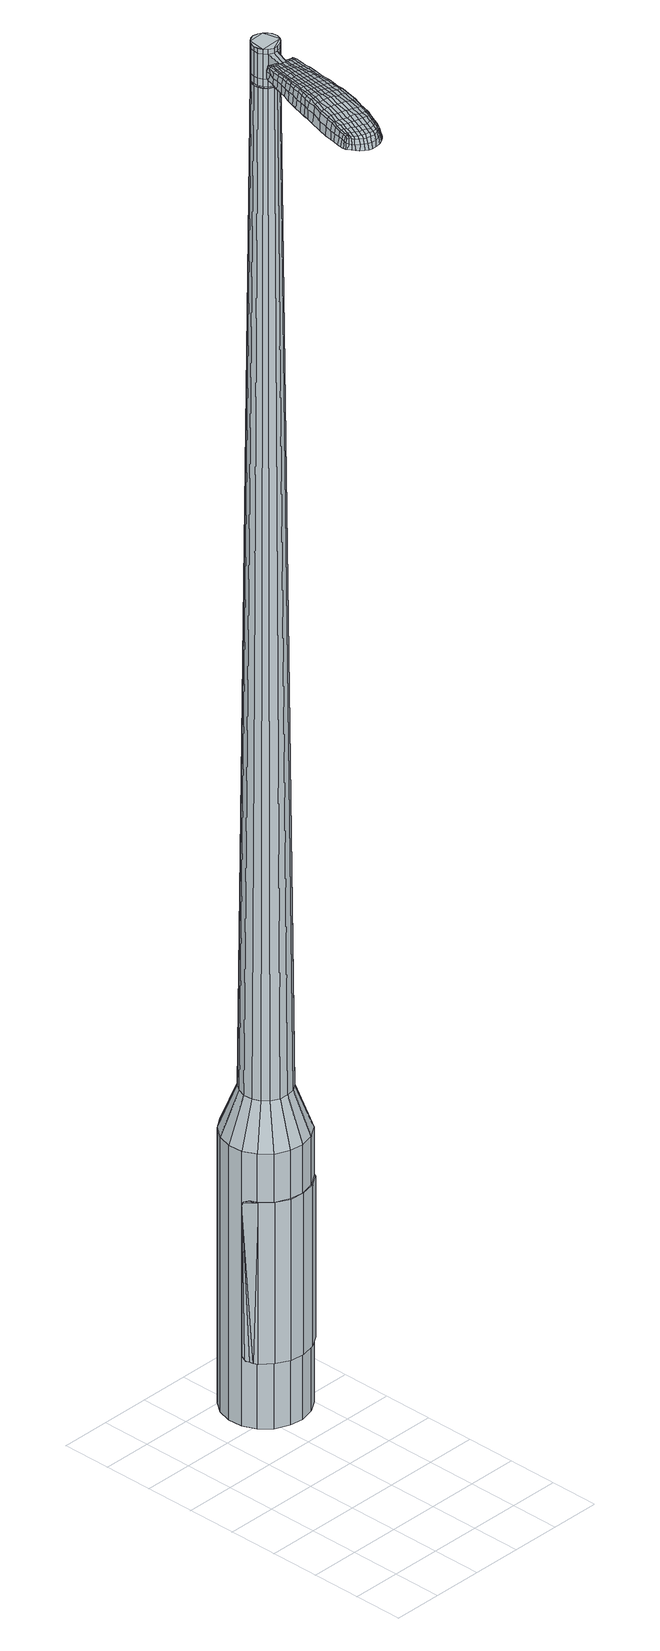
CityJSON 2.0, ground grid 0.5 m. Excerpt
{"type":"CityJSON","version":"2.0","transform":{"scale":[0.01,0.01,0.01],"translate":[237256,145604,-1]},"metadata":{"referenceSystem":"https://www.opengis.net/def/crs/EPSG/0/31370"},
"CityObjects":{
"object1":{"type":"GenericCityObject","attributes":{"cluster":582,"mean_distance_to_centroid":0.196,"new_centroid_x":237257.19,"new_centroid_y":145606.72,"mean_distance_to_camera":13.86,"H1":15.39,"H2":17.49,"Z_final":119.93,"cluster2":-1,"proj_x":237247.75,"proj_y":145604.04,"id_line":14352,"bearing_l":344.12,"distance":9.82,"orientation":"right","G_obj":254.12},"geometry":[{"type":"MultiSurface","lod":"2","boundaries":[[[0,1,2,3]],[[1,4,5,2]],[[4,6,7,5]],[[6,8,9,7]],[[8,10,11,9]],[[10,12,13,11]],[[12,14,15,13]],[[14,16,17,15]],[[16,18,19,17]],[[18,20,21,19]],[[20,22,23,21]],[[22,24,25,23]],[[24,26,27,25]],[[26,28,29,27]],[[28,30,31,29]],[[30,32,33,31]],[[32,34,35,33]],[[34,0,3,35]],[[36,37,38,39]],[[38,40,41,42]],[[41,43,42]],[[42,44,45,46]],[[45,47,46]],[[46,48,49,50]],[[49,51,50]],[[42,46,50,38]],[[50,52,39,38]],[[53,36,39]],[[2,5,7,35]],[[7,9,11,15]],[[11,13,15]],[[15,17,19,23]],[[19,21,23]],[[23,25,27,31]],[[27,29,31]],[[15,23,31,7]],[[31,33,35,7]],[[3,2,35]],[[1,0,54,55]],[[0,34,56,54]],[[34,32,57,56]],[[32,30,58,57]],[[30,28,59,58]],[[28,26,60,59]],[[26,24,61,60]],[[24,22,62,61]],[[22,20,63,62]],[[20,18,64,63]],[[18,16,65,64]],[[16,14,66,65]],[[14,12,67,66]],[[12,10,68,67]],[[10,8,69,68]],[[8,6,70,69]],[[6,4,71,70]],[[4,1,55,71]],[[55,54,72,73]],[[54,56,74,72]],[[56,57,75,74]],[[57,58,76,75]],[[58,59,77,76]],[[59,60,78,77]],[[60,61,79,78]],[[61,62,80,79]],[[62,63,81,80]],[[63,64,82,81]],[[64,65,83,82]],[[65,66,84,83]],[[66,67,85,84]],[[67,68,86,85]],[[68,69,87,86]],[[69,70,88,87]],[[70,71,89,88]],[[71,55,73,89]],[[90,91,92,93]],[[94,95,91,90]],[[96,97,95,94]],[[98,99,97,96]],[[100,101,99,98]],[[102,103,101,100]],[[104,105,103,102]],[[80,106,105,104]],[[81,107,106,80]],[[82,108,107,81]],[[109,110,108,82]],[[111,112,110,109]],[[85,113,112,111]],[[114,115,113,85]],[[87,116,115,114]],[[117,118,116,87]],[[119,120,118,117]],[[93,92,120,119]],[[121,122,123,124]],[[125,121,124,126]],[[127,125,126,128]],[[129,127,128,130]],[[131,129,130,132]],[[133,131,132,134]],[[135,133,134,136]],[[137,135,136,138]],[[139,137,138,140]],[[141,139,140,142]],[[143,141,142,144]],[[145,143,144,146]],[[147,145,146,148]],[[149,147,148,150]],[[151,149,150,152]],[[153,151,152,154]],[[73,72,90,93]],[[72,74,94,90]],[[74,75,96,94]],[[75,76,98,96]],[[76,77,100,98]],[[77,78,102,100]],[[78,79,104,102]],[[79,80,104]],[[83,109,82]],[[83,84,111,109]],[[84,85,111]],[[86,114,85]],[[86,87,114]],[[88,117,87]],[[88,89,119,117]],[[89,73,93,119]],[[155,156,92,91]],[[156,157,120,92]],[[157,158,118,120]],[[158,116,118]],[[159,115,116]],[[159,113,115]],[[160,112,113]],[[160,161,110,112]],[[161,108,110]],[[162,105,106]],[[162,163,103,105]],[[163,164,101,103]],[[164,165,99,101]],[[165,166,97,99]],[[166,167,95,97]],[[167,155,91,95]],[[39,52,153,168]],[[156,155,169,154]],[[53,39,168,122]],[[155,167,123,169]],[[36,53,122,121]],[[167,166,124,123]],[[37,36,121,125]],[[166,165,126,124]],[[38,37,125,127]],[[165,164,128,126]],[[40,38,127,129]],[[164,163,130,128]],[[41,40,129,131]],[[163,162,132,130]],[[43,41,131,133]],[[162,106,134,132]],[[42,43,133,135]],[[106,107,136,134]],[[44,42,135,137]],[[107,108,138,136]],[[45,44,137,139]],[[108,161,140,138]],[[47,45,139,141]],[[161,160,142,140]],[[46,47,141,143]],[[160,113,144,142]],[[48,46,143,145]],[[113,159,146,144]],[[49,48,145,147]],[[159,116,148,146]],[[51,49,147,149]],[[116,158,150,148]],[[50,51,149,151]],[[158,157,152,150]],[[52,50,151,153]],[[157,156,154,152]],[[153,154,170,171]],[[154,169,172,170]],[[169,123,173,172]],[[123,122,174,173]],[[122,168,175,174]],[[168,153,171,175]],[[176,177,178,179]],[[180,176,179,181]],[[176,180,182,183]],[[177,176,183,184]],[[185,186,187,188]],[[189,185,188,190]],[[185,189,191,192]],[[186,185,192,193]],[[194,195,196,197]],[[198,194,197,199]],[[194,198,200,201]],[[195,194,201,202]],[[203,204,205,206]],[[207,203,206,208]],[[203,207,209,210]],[[204,203,210,211]],[[212,213,214,215]],[[216,212,215,217]],[[212,216,218,219]],[[213,212,219,220]],[[221,222,223,224]],[[225,221,224,226]],[[221,225,227,228]],[[222,221,228,229]],[[230,231,232,233]],[[222,230,233,223]],[[230,222,229,234]],[[231,230,234,235]],[[236,237,238,239]],[[231,236,239,232]],[[236,231,235,240]],[[237,236,240,241]],[[242,180,181,243]],[[237,242,243,238]],[[242,237,241,244]],[[180,242,244,182]],[[245,246,247,248]],[[249,245,248,250]],[[245,249,251,252]],[[246,245,252,253]],[[254,255,256,257]],[[246,254,257,247]],[[254,246,253,258]],[[255,254,258,259]],[[260,261,262,263]],[[255,260,263,256]],[[260,255,259,264]],[[261,260,264,265]],[[266,267,268,269]],[[261,266,269,262]],[[266,261,265,270]],[[267,266,270,271]],[[272,177,184,273]],[[267,272,273,268]],[[272,267,271,274]],[[177,272,274,178]],[[275,276,277,278]],[[279,275,278,280]],[[275,279,281,282]],[[276,275,282,283]],[[284,285,286,287]],[[276,284,287,277]],[[284,276,283,288]],[[285,284,288,289]],[[290,291,292,293]],[[285,290,293,286]],[[290,285,289,294]],[[291,290,294,295]],[[296,189,190,297]],[[291,296,297,292]],[[296,291,295,298]],[[189,296,298,191]],[[299,300,301,302]],[[303,299,302,304]],[[299,303,305,306]],[[300,299,306,307]],[[308,309,310,311]],[[300,308,311,301]],[[308,300,307,312]],[[309,308,312,313]],[[314,315,316,317]],[[309,314,317,310]],[[314,309,313,318]],[[315,314,318,319]],[[320,321,322,323]],[[315,320,323,316]],[[320,315,319,324]],[[321,320,324,325]],[[326,186,193,327]],[[321,326,327,322]],[[326,321,325,328]],[[186,326,328,187]],[[329,215,214,330]],[[331,329,330,332]],[[329,331,333,334]],[[215,329,334,217]],[[335,331,332,336]],[[337,335,336,338]],[[335,337,339,340]],[[331,335,340,333]],[[341,337,338,342]],[[343,341,342,344]],[[341,343,345,346]],[[337,341,346,339]],[[347,343,344,348]],[[349,347,348,350]],[[347,349,351,352]],[[343,347,352,345]],[[353,349,350,354]],[[204,353,354,205]],[[353,204,211,355]],[[349,353,355,351]],[[356,357,202,201]],[[358,356,201,200]],[[356,358,359,360]],[[357,356,360,361]],[[362,363,361,360]],[[364,362,360,359]],[[362,364,365,366]],[[363,362,366,367]],[[368,369,367,366]],[[370,368,366,365]],[[368,370,371,372]],[[369,368,372,373]],[[374,375,373,372]],[[376,374,372,371]],[[374,376,209,207]],[[375,374,207,208]],[[377,378,379,380]],[[279,377,380,281]],[[377,279,280,381]],[[378,377,381,382]],[[383,198,199,384]],[[378,383,384,379]],[[383,378,382,385]],[[198,383,385,200]],[[386,387,388,389]],[[225,386,389,227]],[[386,225,226,390]],[[387,386,390,391]],[[392,393,394,395]],[[387,392,395,388]],[[392,387,391,396]],[[393,392,396,397]],[[398,195,202,399]],[[393,398,399,394]],[[398,393,397,400]],[[195,398,400,196]],[[401,402,403,404]],[[183,401,404,184]],[[401,183,182,405]],[[402,401,405,406]],[[407,408,409,410]],[[402,407,410,403]],[[407,402,406,411]],[[408,407,411,412]],[[413,206,205,414]],[[408,413,414,409]],[[413,408,412,415]],[[206,413,415,208]],[[416,417,418,419]],[[188,416,419,190]],[[416,188,187,420]],[[417,416,420,421]],[[422,210,209,423]],[[417,422,423,418]],[[422,417,421,424]],[[210,422,424,211]],[[425,426,427,428]],[[303,425,428,305]],[[425,303,304,429]],[[426,425,429,430]],[[431,216,217,432]],[[426,431,432,427]],[[431,426,430,433]],[[216,431,433,218]],[[434,435,436,437]],[[249,434,437,251]],[[434,249,250,438]],[[435,434,438,439]],[[440,441,442,443]],[[435,440,443,436]],[[440,435,439,444]],[[441,440,444,445]],[[446,213,220,447]],[[441,446,447,442]],[[446,441,445,448]],[[213,446,448,214]],[[449,450,439,438]],[[248,449,438,250]],[[449,248,247,451]],[[450,449,451,452]],[[453,454,445,444]],[[450,453,444,439]],[[453,450,452,455]],[[454,453,455,456]],[[457,330,214,448]],[[454,457,448,445]],[[457,454,456,458]],[[330,457,458,332]],[[459,460,461,462]],[[306,459,462,307]],[[459,306,305,428]],[[460,459,428,427]],[[463,334,333,464]],[[460,463,464,461]],[[463,460,427,432]],[[334,463,432,217]],[[465,466,452,451]],[[257,465,451,247]],[[465,257,256,467]],[[466,465,467,468]],[[469,470,456,455]],[[466,469,455,452]],[[469,466,468,471]],[[470,469,471,472]],[[473,336,332,458]],[[470,473,458,456]],[[473,470,472,474]],[[336,473,474,338]],[[475,476,477,478]],[[312,475,478,313]],[[475,312,307,462]],[[476,475,462,461]],[[479,340,339,480]],[[476,479,480,477]],[[479,476,461,464]],[[340,479,464,333]],[[481,482,468,467]],[[263,481,467,256]],[[481,263,262,483]],[[482,481,483,484]],[[485,486,472,471]],[[482,485,471,468]],[[485,482,484,487]],[[486,485,487,488]],[[489,342,338,474]],[[486,489,474,472]],[[489,486,488,490]],[[342,489,490,344]],[[491,492,493,494]],[[318,491,494,319]],[[491,318,313,478]],[[492,491,478,477]],[[495,346,345,496]],[[492,495,496,493]],[[495,492,477,480]],[[346,495,480,339]],[[497,498,484,483]],[[269,497,483,262]],[[497,269,268,499]],[[498,497,499,500]],[[501,502,488,487]],[[498,501,487,484]],[[501,498,500,503]],[[502,501,503,504]],[[505,348,344,490]],[[502,505,490,488]],[[505,502,504,506]],[[348,505,506,350]],[[507,508,509,510]],[[324,507,510,325]],[[507,324,319,494]],[[508,507,494,493]],[[511,352,351,512]],[[508,511,512,509]],[[511,508,493,496]],[[352,511,496,345]],[[513,514,500,499]],[[273,513,499,268]],[[513,273,184,404]],[[514,513,404,403]],[[515,516,504,503]],[[514,515,503,500]],[[515,514,403,410]],[[516,515,410,409]],[[517,354,350,506]],[[516,517,506,504]],[[517,516,409,414]],[[354,517,414,205]],[[518,519,421,420]],[[328,518,420,187]],[[518,328,325,510]],[[519,518,510,509]],[[520,355,211,424]],[[519,520,424,421]],[[520,519,509,512]],[[355,520,512,351]],[[521,522,382,381]],[[278,521,381,280]],[[521,278,277,523]],[[522,521,523,524]],[[525,358,200,385]],[[522,525,385,382]],[[525,522,524,526]],[[358,525,526,359]],[[527,528,529,530]],[[228,527,530,229]],[[527,228,227,389]],[[528,527,389,388]],[[531,532,533,534]],[[528,531,534,529]],[[531,528,388,395]],[[532,531,395,394]],[[535,357,361,536]],[[532,535,536,533]],[[535,532,394,399]],[[357,535,399,202]],[[537,538,524,523]],[[287,537,523,277]],[[537,287,286,539]],[[538,537,539,540]],[[541,364,359,526]],[[538,541,526,524]],[[541,538,540,542]],[[364,541,542,365]],[[543,544,545,546]],[[234,543,546,235]],[[543,234,229,530]],[[544,543,530,529]],[[547,548,549,550]],[[544,547,550,545]],[[547,544,529,534]],[[548,547,534,533]],[[551,363,367,552]],[[548,551,552,549]],[[551,548,533,536]],[[363,551,536,361]],[[553,554,540,539]],[[293,553,539,286]],[[553,293,292,555]],[[554,553,555,556]],[[557,370,365,542]],[[554,557,542,540]],[[557,554,556,558]],[[370,557,558,371]],[[559,560,561,562]],[[240,559,562,241]],[[559,240,235,546]],[[560,559,546,545]],[[563,564,565,566]],[[560,563,566,561]],[[563,560,545,550]],[[564,563,550,549]],[[567,369,373,568]],[[564,567,568,565]],[[567,564,549,552]],[[369,567,552,367]],[[569,570,556,555]],[[297,569,555,292]],[[569,297,190,419]],[[570,569,419,418]],[[571,376,371,558]],[[570,571,558,556]],[[571,570,418,423]],[[376,571,423,209]],[[572,573,406,405]],[[244,572,405,182]],[[572,244,241,562]],[[573,572,562,561]],[[574,575,412,411]],[[573,574,411,406]],[[574,573,561,566]],[[575,574,566,565]],[[576,375,208,415]],[[575,576,415,412]],[[576,575,565,568]],[[375,576,568,373]],[[577,578,579,580]],[[580,579,581,582]],[[583,581,579,584]],[[584,579,578,585]],[[586,587,588,589]],[[589,588,590,591]],[[592,590,588,593]],[[593,588,587,594]],[[595,596,597,598]],[[598,597,599,600]],[[601,599,597,602]],[[602,597,596,603]],[[604,605,606,607]],[[607,606,608,609]],[[610,608,606,611]],[[611,606,605,612]],[[613,614,615,616]],[[616,615,617,618]],[[619,617,615,620]],[[620,615,614,621]],[[622,623,624,625]],[[625,624,626,627]],[[628,626,624,629]],[[629,624,623,630]],[[631,632,633,634]],[[634,633,623,622]],[[630,623,633,635]],[[635,633,632,636]],[[637,638,639,640]],[[640,639,632,631]],[[636,632,639,641]],[[641,639,638,642]],[[582,581,643,644]],[[644,643,638,637]],[[642,638,643,645]],[[645,643,581,583]],[[646,647,648,649]],[[649,648,650,651]],[[652,650,648,653]],[[653,648,647,654]],[[655,656,657,658]],[[658,657,647,646]],[[654,647,657,659]],[[659,657,656,660]],[[661,662,663,664]],[[664,663,656,655]],[[660,656,663,665]],[[665,663,662,666]],[[667,668,669,670]],[[670,669,662,661]],[[666,662,669,671]],[[671,669,668,672]],[[585,578,673,674]],[[674,673,668,667]],[[672,668,673,675]],[[675,673,578,577]],[[676,677,678,679]],[[679,678,680,681]],[[682,680,678,683]],[[683,678,677,684]],[[685,686,687,688]],[[688,687,677,676]],[[684,677,687,689]],[[689,687,686,690]],[[691,692,693,694]],[[694,693,686,685]],[[690,686,693,695]],[[695,693,692,696]],[[591,590,697,698]],[[698,697,692,691]],[[696,692,697,699]],[[699,697,590,592]],[[700,701,702,703]],[[703,702,704,705]],[[706,704,702,707]],[[707,702,701,708]],[[709,710,711,712]],[[712,711,701,700]],[[708,701,711,713]],[[713,711,710,714]],[[715,716,717,718]],[[718,717,710,709]],[[714,710,717,719]],[[719,717,716,720]],[[721,722,723,724]],[[724,723,716,715]],[[720,716,723,725]],[[725,723,722,726]],[[594,587,727,728]],[[728,727,722,721]],[[726,722,727,729]],[[729,727,587,586]],[[613,616,730,731]],[[731,730,732,733]],[[734,732,730,735]],[[735,730,616,618]],[[733,732,736,737]],[[737,736,738,739]],[[740,738,736,741]],[[741,736,732,734]],[[739,738,742,743]],[[743,742,744,745]],[[746,744,742,747]],[[747,742,738,740]],[[745,744,748,749]],[[749,748,750,751]],[[752,750,748,753]],[[753,748,744,746]],[[751,750,754,755]],[[755,754,605,604]],[[612,605,754,756]],[[756,754,750,752]],[[603,757,758,602]],[[602,758,759,601]],[[760,759,758,761]],[[761,758,757,762]],[[762,763,764,761]],[[761,764,765,760]],[[766,765,764,767]],[[767,764,763,768]],[[768,769,770,767]],[[767,770,771,766]],[[772,771,770,773]],[[773,770,769,774]],[[774,775,776,773]],[[773,776,777,772]],[[610,777,776,608]],[[608,776,775,609]],[[778,779,780,781]],[[781,780,680,682]],[[681,680,780,782]],[[782,780,779,783]],[[600,599,784,785]],[[785,784,779,778]],[[783,779,784,786]],[[786,784,599,601]],[[787,788,789,790]],[[790,789,626,628]],[[627,626,789,791]],[[791,789,788,792]],[[793,794,795,796]],[[796,795,788,787]],[[792,788,795,797]],[[797,795,794,798]],[[603,596,799,800]],[[800,799,794,793]],[[798,794,799,801]],[[801,799,596,595]],[[802,803,804,805]],[[805,804,584,585]],[[583,584,804,806]],[[806,804,803,807]],[[808,809,810,811]],[[811,810,803,802]],[[807,803,810,812]],[[812,810,809,813]],[[604,607,814,815]],[[815,814,809,808]],[[813,809,814,816]],[[816,814,607,609]],[[817,818,819,820]],[[820,819,589,591]],[[586,589,819,821]],[[821,819,818,822]],[[610,611,823,824]],[[824,823,818,817]],[[822,818,823,825]],[[825,823,611,612]],[[826,827,828,829]],[[829,828,704,706]],[[705,704,828,830]],[[830,828,827,831]],[[618,617,832,833]],[[833,832,827,826]],[[831,827,832,834]],[[834,832,617,619]],[[835,836,837]],[[837,836,650,652]],[[651,650,836,838]],[[838,836,835,839]],[[840,841,842,843]],[[843,842,835,837]],[[839,835,842,844]],[[844,842,841,845]],[[621,614,846,847]],[[847,846,841,840]],[[845,841,846,848]],[[848,846,614,613]],[[839,849,850,838]],[[838,850,649,651]],[[646,649,850,851]],[[851,850,849,852]],[[845,853,854,844]],[[844,854,849,839]],[[852,849,854,855]],[[855,854,853,856]],[[613,731,171,848]],[[848,171,853,845]],[[856,853,171,857]],[[857,171,731,733]],[[858,859,860,861]],[[861,860,707,708]],[[706,707,860,829]],[[829,860,859,826]],[[734,735,862,863]],[[863,862,859,858]],[[826,859,862,833]],[[833,862,735,618]],[[852,864,865,851]],[[851,865,658,646]],[[655,658,865,866]],[[866,865,864,867]],[[856,868,869,855]],[[855,869,864,852]],[[867,864,869,870]],[[870,869,868,871]],[[733,737,872,857]],[[857,872,868,856]],[[871,868,872,873]],[[873,872,737,739]],[[874,875,876,877]],[[877,876,713,714]],[[708,713,876,861]],[[861,876,875,858]],[[740,741,878,879]],[[879,878,875,874]],[[858,875,878,863]],[[863,878,741,734]],[[867,880,866]],[[866,880,664,655]],[[661,664,880,881]],[[881,880,882]],[[871,883,884,870]],[[870,884,880,867]],[[882,880,884,885]],[[885,884,883,886]],[[739,743,887,873]],[[873,887,883,871]],[[886,883,887,888]],[[888,887,743,745]],[[889,890,891,892]],[[892,891,719,720]],[[714,719,891,877]],[[877,891,890,874]],[[746,747,893,894]],[[894,893,890,889]],[[874,890,893,879]],[[879,893,747,740]],[[882,895,896,881]],[[881,896,670,661]],[[667,670,896,897]],[[897,896,895,898]],[[886,899,900,885]],[[885,900,895,882]],[[898,895,900,901]],[[901,900,899,902]],[[745,749,903,888]],[[888,903,899,886]],[[902,899,903,904]],[[904,903,749,751]],[[905,906,907,908]],[[908,907,725,726]],[[720,725,907,892]],[[892,907,906,889]],[[752,753,909,910]],[[910,909,906,905]],[[889,906,909,894]],[[894,909,753,746]],[[898,911,912,897]],[[897,912,674,667]],[[585,674,912,805]],[[805,912,911,802]],[[902,913,914,901]],[[901,914,911,898]],[[802,911,914,811]],[[811,914,913,808]],[[751,755,915,904]],[[904,915,913,902]],[[808,913,915,815]],[[815,915,755,604]],[[822,916,917,821]],[[821,917,729,586]],[[726,729,917,908]],[[908,917,916,905]],[[612,756,918,825]],[[825,918,916,822]],[[905,916,918,910]],[[910,918,756,752]],[[783,919,920,782]],[[782,920,679,681]],[[676,679,920,921]],[[921,920,919,922]],[[601,759,923,786]],[[786,923,919,783]],[[922,919,923,924]],[[924,923,759,760]],[[925,926,927,928]],[[928,927,629,630]],[[628,629,927,790]],[[790,927,926,787]],[[929,930,931,932]],[[932,931,926,925]],[[787,926,931,796]],[[796,931,930,793]],[[762,757,933,934]],[[934,933,930,929]],[[793,930,933,800]],[[800,933,757,603]],[[922,935,936,921]],[[921,936,688,676]],[[685,688,936,937]],[[937,936,935,938]],[[760,765,939,924]],[[924,939,935,922]],[[938,935,939,940]],[[940,939,765,766]],[[941,942,943,944]],[[944,943,635,636]],[[630,635,943,928]],[[928,943,942,925]],[[945,946,947,948]],[[948,947,942,941]],[[925,942,947,932]],[[932,947,946,929]],[[768,763,949,950]],[[950,949,946,945]],[[929,946,949,934]],[[934,949,763,762]],[[938,951,952,937]],[[937,952,694,685]],[[691,694,952,953]],[[953,952,951,954]],[[766,771,955,940]],[[940,955,951,938]],[[954,951,955,956]],[[956,955,771,772]],[[957,958,959,960]],[[960,959,641,642]],[[636,641,959,944]],[[944,959,958,941]],[[961,962,963,964]],[[964,963,958,957]],[[941,958,963,948]],[[948,963,962,945]],[[774,769,965,966]],[[966,965,962,961]],[[945,962,965,950]],[[950,965,769,768]],[[954,967,968,953]],[[953,968,698,691]],[[591,698,968,820]],[[820,968,967,817]],[[772,777,969,956]],[[956,969,967,954]],[[817,967,969,824]],[[824,969,777,610]],[[807,970,971,806]],[[806,971,645,583]],[[642,645,971,960]],[[960,971,970,957]],[[813,972,973,812]],[[812,973,970,807]],[[957,970,973,964]],[[964,973,972,961]],[[609,775,974,816]],[[816,974,972,813]],[[961,972,974,966]],[[966,974,775,774]],[[577,580,179,178]],[[580,582,181,179]],[[592,593,192,191]],[[593,594,193,192]],[[595,598,197,196]],[[598,600,199,197]],[[619,620,219,218]],[[620,621,220,219]],[[622,625,224,223]],[[625,627,226,224]],[[631,634,233,232]],[[634,622,223,233]],[[637,640,239,238]],[[640,631,232,239]],[[582,644,243,181]],[[644,637,238,243]],[[652,653,252,251]],[[653,654,253,252]],[[654,659,258,253]],[[659,660,259,258]],[[660,665,264,259]],[[665,666,265,264]],[[666,671,270,265]],[[671,672,271,270]],[[672,675,274,271]],[[675,577,178,274]],[[682,683,282,281]],[[683,684,283,282]],[[684,689,288,283]],[[689,690,289,288]],[[690,695,294,289]],[[695,696,295,294]],[[696,699,298,295]],[[699,592,191,298]],[[700,703,302,301]],[[703,705,304,302]],[[709,712,311,310]],[[712,700,301,311]],[[715,718,317,316]],[[718,709,310,317]],[[721,724,323,322]],[[724,715,316,323]],[[594,728,327,193]],[[728,721,322,327]],[[778,781,380,379]],[[781,682,281,380]],[[600,785,384,199]],[[785,778,379,384]],[[627,791,390,226]],[[791,792,391,390]],[[792,797,396,391]],[[797,798,397,396]],[[798,801,400,397]],[[801,595,196,400]],[[705,830,429,304]],[[830,831,430,429]],[[831,834,433,430]],[[834,619,218,433]],[[837,437,436]],[[837,652,251,437]],[[840,843,443,442]],[[843,837,436,443]],[[621,847,447,220]],[[847,840,442,447]],[[975,976,977,978]],[[979,980,978,977]],[[981,982,983,984]],[[985,986,987,988]],[[976,989,990,977]],[[991,979,977,990]],[[992,981,984,993]],[[994,995,986,985]],[[989,996,997,990]],[[997,998,991,990]],[[999,992,993,1000]],[[1001,995,994,1002]],[[996,1003,1004,997]],[[1004,1005,998,997]],[[1006,999,1000,1007]],[[1008,1001,1002,1009]],[[1010,1011,1012,1013]],[[1014,1015,1011,1010]],[[1014,1016,1017,1015]],[[1016,1018,1019,1017]],[[1020,1021,1022,1023]],[[1024,1025,1021,1020]],[[1026,1027,1025,1024]],[[1028,1029,1027,1026]],[[1023,1012,1011,1020]],[[1020,1011,1015,1024]],[[1015,1017,1026,1024]],[[1017,1019,1028,1026]],[[984,983,980,979]],[[993,984,979,991]],[[998,1000,993,991]],[[1005,1007,1000,998]],[[985,988,982,981]],[[994,985,981,992]],[[1002,994,992,999]],[[1009,1002,999,1006]],[[986,1010,1013,987]],[[995,1014,1010,986]],[[1016,1014,995,1001]],[[1018,1016,1001,1008]],[[1030,1031,1032,1033]],[[1032,1034,1035,1036]],[[1032,1036,1037,1038]],[[1032,1038,1033]],[[1039,1030,1033,1040]],[[1041,1040,1033,1042]],[[1043,1042,1033]],[[1044,1032,1031,1045]],[[1046,1044,1045,1047]],[[1048,1046,1047,1049]],[[1050,1048,1049,1051]],[[1052,1050,1051,1053]],[[1053,1054,1055,1056]],[[1053,1056,1057,1058]],[[1053,1058,1059,1060]],[[1059,1061,1062,1063]],[[1059,1063,1064,1065]],[[1059,1065,1060]],[[1053,1060,1052]],[[1066,1067,1031,1030]],[[1068,1069,1034,1032]],[[1070,1071,1043,1033]],[[1067,1072,1045,1031]],[[1073,1068,1032,1044]],[[1072,1074,1047,1045]],[[1075,1073,1044,1046]],[[1074,1076,1049,1047]],[[1077,1075,1046,1048]],[[1076,1078,1051,1049]],[[1079,1077,1048,1050]],[[1078,1080,1053,1051]],[[1081,1079,1050,1052]],[[1080,1082,1054,1053]],[[1083,1084,1061,1059]],[[1085,1081,1052,1060]],[[1055,1054,1082,1086]],[[1056,1055,1086,1087]],[[1057,1056,1087,1088]],[[1058,1057,1088,1089]],[[1059,1058,1089,1083]],[[1090,1066,1030,1039]],[[1091,1090,1039,1040]],[[1092,1091,1040,1041]],[[1093,1092,1041,1042]],[[1071,1093,1042,1043]],[[1035,1034,1069,1094]],[[1062,1061,1084,1095]],[[1036,1035,1094,1096]],[[1037,1036,1096,1097]],[[1038,1037,1097,1098]],[[1033,1038,1098,1070]],[[1063,1062,1095,1099]],[[1064,1063,1099,1100]],[[1065,1064,1100,1101]],[[1060,1065,1101,1085]]]}]}
},
"vertices":[
[109,230,384],[95,236,384],[95,236,96],[109,230,96],[85,247,384],[85,247,96],[79,260,384],[79,260,96],[78,275,384],[78,275,96],[82,289,384],[82,289,96],[91,301,384],[91,301,96],[103,309,384],[103,309,96],[117,313,384],[117,313,96],[132,311,384],[132,311,96],[145,305,384],[145,305,96],[155,294,384],[155,294,96],[161,281,384],[161,281,96],[162,266,384],[162,266,96],[158,252,384],[158,252,96],[150,240,384],[150,240,96],[138,232,384],[138,232,96],[123,228,384],[123,228,96],[126,258,1524],[130,261,1524],[132,264,1524],[117,257,1524],[134,269,1524],[133,274,1524],[128,281,1524],[131,278,1524],[124,283,1524],[119,284,1524],[111,280,1524],[115,283,1524],[108,276,1524],[107,272,1524],[109,263,1524],[107,267,1524],[112,259,1524],[121,257,1524],[113,246,429],[105,250,429],[122,245,429],[131,247,429],[138,252,429],[143,259,429],[145,268,429],[145,276,429],[141,284,429],[135,291,429],[127,295,429],[118,295,429],[110,293,429],[103,288,429],[98,281,429],[95,273,429],[96,264,429],[99,256,429],[117,257,1483],[112,259,1483],[121,257,1483],[126,258,1483],[130,261,1483],[132,264,1483],[134,269,1483],[133,274,1483],[131,278,1483],[128,281,1483],[124,283,1483],[119,284,1483],[115,283,1483],[111,280,1483],[108,276,1483],[107,272,1483],[107,267,1483],[109,263,1483],[117,258,1483],[117,258,1485],[113,260,1485],[113,260,1483],[121,258,1483],[121,258,1485],[125,259,1483],[125,259,1485],[129,261,1483],[129,261,1485],[132,265,1483],[132,265,1485],[133,269,1483],[133,269,1485],[133,273,1483],[133,273,1485],[131,278,1485],[128,281,1485],[124,283,1485],[119,283,1483],[119,283,1485],[115,282,1483],[115,282,1485],[111,280,1485],[109,276,1483],[109,276,1485],[107,272,1485],[108,267,1483],[108,267,1485],[110,263,1483],[110,263,1485],[126,258,1519],[121,257,1519],[121,257,1493],[126,258,1493],[130,261,1519],[130,261,1493],[132,264,1519],[132,264,1493],[134,269,1519],[134,269,1493],[133,274,1519],[133,274,1493],[131,278,1519],[131,278,1493],[128,281,1519],[128,281,1493],[124,283,1519],[124,283,1493],[119,284,1519],[119,284,1493],[115,283,1519],[115,283,1493],[111,280,1519],[111,280,1493],[108,276,1519],[108,276,1493],[107,272,1519],[107,272,1493],[107,267,1519],[107,267,1493],[109,263,1519],[109,263,1493],[112,259,1519],[112,259,1493],[117,257,1485],[112,259,1485],[109,263,1485],[107,267,1485],[108,276,1485],[115,283,1485],[119,284,1485],[133,274,1485],[134,269,1485],[132,264,1485],[130,261,1485],[126,258,1485],[121,257,1485],[117,257,1519],[117,257,1493],[108,240,1513],[108,240,1518],[111,239,1513],[115,239,1513],[115,239,1518],[111,239,1518],[72,174,1519],[75,180,1518],[73,179,1509],[71,173,1510],[70,165,1519],[68,165,1510],[72,166,1526],[74,174,1525],[76,181,1525],[109,163,1519],[111,170,1518],[110,171,1525],[108,164,1525],[107,154,1519],[106,156,1526],[108,153,1510],[110,161,1510],[112,168,1509],[72,97,1519],[69,98,1519],[69,97,1513],[72,96,1513],[77,97,1519],[76,96,1513],[77,98,1524],[73,99,1524],[69,100,1524],[93,168,1530],[95,175,1529],[92,176,1529],[89,169,1530],[90,159,1531],[87,160,1531],[94,158,1530],[96,167,1530],[98,174,1529],[115,246,1512],[112,247,1512],[112,246,1517],[114,245,1517],[117,245,1512],[117,244,1517],[117,244,1506],[114,245,1506],[112,246,1506],[57,116,1519],[58,119,1519],[56,119,1512],[56,116,1512],[57,114,1518],[56,113,1512],[58,114,1522],[59,116,1523],[59,119,1524],[59,124,1519],[60,130,1519],[58,129,1512],[57,124,1512],[60,124,1524],[61,130,1525],[61,136,1519],[63,143,1519],[61,142,1511],[60,135,1511],[63,136,1526],[65,143,1526],[66,154,1519],[65,153,1510],[68,155,1526],[97,243,1513],[94,236,1513],[95,237,1518],[98,244,1517],[99,249,1512],[99,247,1516],[98,248,1506],[95,243,1507],[93,236,1507],[92,229,1514],[89,222,1515],[91,222,1520],[93,229,1519],[90,228,1507],[88,221,1507],[87,215,1515],[84,208,1516],[86,208,1522],[88,215,1521],[85,214,1508],[82,207,1508],[82,201,1517],[79,194,1517],[81,194,1524],[83,201,1523],[80,200,1508],[77,193,1509],[77,187,1518],[79,188,1524],[75,186,1509],[92,106,1519],[93,109,1519],[92,109,1524],[90,106,1523],[90,103,1518],[90,104,1522],[91,102,1512],[93,104,1512],[94,107,1512],[95,113,1519],[97,119,1519],[96,120,1525],[94,114,1524],[96,112,1512],[98,117,1512],[99,124,1519],[101,132,1519],[100,133,1526],[98,125,1526],[100,123,1511],[102,130,1511],[104,143,1519],[103,144,1526],[105,141,1510],[126,235,1513],[124,227,1513],[125,226,1507],[126,234,1507],[127,240,1512],[127,239,1506],[126,240,1516],[125,236,1517],[123,228,1518],[122,220,1514],[121,213,1515],[122,211,1507],[123,219,1507],[121,221,1519],[120,214,1520],[119,205,1515],[118,198,1516],[119,197,1508],[120,204,1508],[118,207,1521],[116,199,1522],[116,191,1517],[114,184,1517],[115,182,1509],[117,189,1508],[115,192,1523],[113,185,1524],[113,177,1518],[114,175,1509],[111,178,1524],[113,240,1519],[110,240,1519],[111,232,1520],[108,233,1520],[113,232,1520],[115,239,1519],[109,225,1522],[106,226,1522],[107,218,1523],[104,219,1523],[110,217,1523],[112,224,1521],[105,211,1524],[102,212,1524],[103,204,1525],[100,205,1525],[106,203,1525],[108,210,1524],[101,197,1526],[98,198,1526],[99,190,1527],[96,190,1527],[102,189,1527],[104,196,1526],[97,182,1528],[94,183,1528],[100,181,1528],[74,101,1527],[70,102,1527],[78,101,1526],[79,105,1527],[75,106,1528],[71,107,1528],[77,112,1529],[73,113,1529],[81,111,1528],[83,118,1530],[79,119,1530],[75,120,1530],[81,126,1531],[77,127,1531],[85,125,1530],[87,134,1531],[83,135,1531],[80,136,1531],[87,147,1531],[83,148,1531],[91,146,1531],[89,102,1518],[86,100,1519],[87,99,1513],[90,101,1513],[88,103,1523],[86,102,1523],[82,98,1519],[82,97,1513],[82,100,1524],[58,111,1518],[59,109,1518],[60,110,1523],[59,112,1523],[56,111,1513],[58,108,1513],[60,106,1519],[63,102,1519],[63,104,1524],[61,107,1523],[60,105,1513],[62,102,1513],[66,100,1519],[66,101,1524],[65,99,1513],[76,174,1528],[78,173,1528],[80,180,1528],[78,181,1527],[73,166,1528],[75,165,1529],[80,172,1529],[83,171,1530],[85,178,1529],[82,179,1528],[77,164,1529],[80,163,1530],[86,170,1530],[88,177,1529],[84,161,1531],[107,165,1528],[104,165,1529],[102,157,1529],[105,156,1528],[108,172,1527],[106,172,1528],[101,166,1529],[98,158,1530],[102,173,1528],[126,243,1512],[124,243,1512],[123,242,1517],[125,242,1517],[127,242,1506],[125,242,1506],[121,244,1512],[120,243,1517],[121,243,1506],[100,250,1512],[102,250,1512],[101,249,1506],[99,249,1506],[101,249,1517],[102,248,1517],[104,249,1512],[107,248,1512],[106,247,1506],[103,248,1506],[104,248,1517],[107,247,1517],[109,247,1512],[109,247,1506],[109,246,1517],[99,244,1519],[101,243,1519],[97,236,1520],[98,236,1520],[103,242,1519],[105,242,1519],[101,235,1520],[103,235,1520],[108,241,1519],[106,234,1520],[124,236,1519],[122,237,1519],[120,230,1520],[122,229,1520],[119,238,1519],[117,231,1520],[94,229,1521],[96,229,1521],[92,222,1522],[94,222,1522],[98,228,1521],[101,228,1521],[96,221,1522],[99,220,1523],[103,227,1522],[101,220,1523],[120,222,1521],[118,222,1521],[117,215,1522],[119,215,1522],[115,223,1521],[113,216,1522],[90,215,1523],[91,215,1523],[87,208,1524],[89,208,1524],[94,214,1523],[96,213,1524],[91,207,1525],[94,206,1525],[99,213,1524],[97,205,1525],[117,207,1523],[115,208,1523],[113,201,1524],[115,200,1524],[111,209,1524],[110,202,1525],[85,201,1525],[87,201,1525],[83,194,1526],[84,194,1526],[89,200,1526],[92,199,1526],[87,193,1527],[90,192,1527],[95,198,1526],[93,191,1527],[113,193,1525],[111,194,1525],[110,186,1526],[112,186,1526],[108,195,1526],[106,187,1527],[80,187,1527],[82,187,1527],[85,186,1527],[88,185,1528],[91,184,1528],[110,179,1527],[108,179,1527],[104,180,1528],[89,105,1525],[87,104,1525],[90,109,1526],[88,108,1526],[83,102,1526],[84,106,1527],[60,115,1525],[60,112,1525],[61,116,1526],[60,118,1525],[62,109,1525],[64,106,1526],[65,111,1527],[63,113,1526],[67,104,1526],[68,108,1527],[92,114,1526],[90,113,1527],[94,119,1527],[92,119,1528],[86,112,1528],[88,118,1529],[61,123,1526],[62,121,1527],[64,127,1528],[62,129,1527],[64,119,1527],[67,117,1528],[69,123,1529],[66,125,1528],[70,115,1528],[72,121,1530],[96,125,1528],[94,125,1529],[98,133,1528],[96,133,1529],[90,125,1529],[92,133,1530],[64,135,1528],[65,134,1528],[68,142,1529],[66,143,1528],[68,132,1529],[70,130,1530],[73,139,1530],[70,140,1530],[74,128,1530],[76,137,1531],[102,145,1529],[99,145,1529],[95,145,1530],[69,154,1528],[71,153,1529],[74,152,1530],[77,151,1530],[80,149,1531],[75,179,1509],[76,180,1518],[74,173,1518],[72,172,1509],[72,165,1519],[70,164,1510],[73,165,1525],[76,173,1525],[78,180,1525],[108,171,1525],[109,170,1518],[107,163,1518],[106,165,1525],[105,155,1519],[104,156,1525],[106,153,1510],[109,162,1509],[110,168,1509],[69,99,1513],[70,100,1519],[73,99,1519],[73,98,1513],[76,99,1519],[76,98,1513],[77,101,1524],[73,101,1524],[70,102,1524],[91,176,1528],[94,175,1528],[92,168,1529],[89,169,1529],[90,159,1529],[87,160,1529],[93,158,1529],[96,167,1529],[98,174,1528],[111,244,1516],[111,245,1512],[114,244,1512],[114,243,1516],[117,243,1512],[116,242,1516],[117,242,1506],[114,243,1506],[111,244,1506],[58,119,1512],[60,119,1519],[59,116,1518],[58,116,1512],[59,114,1518],[58,114,1512],[60,114,1522],[61,116,1523],[61,119,1523],[60,129,1512],[62,129,1519],[61,124,1519],[59,123,1512],[62,124,1524],[63,130,1525],[63,142,1511],[65,143,1519],[63,135,1519],[61,134,1511],[65,135,1525],[67,143,1526],[68,154,1519],[66,153,1510],[70,154,1526],[97,236,1518],[96,235,1513],[98,242,1513],[100,243,1517],[100,247,1512],[101,246,1515],[99,247,1506],[97,242,1506],[95,235,1507],[92,222,1520],[91,221,1514],[93,228,1514],[95,229,1519],[92,228,1507],[89,221,1507],[88,208,1522],[86,207,1516],[88,214,1515],[90,215,1521],[87,214,1508],[84,206,1508],[83,194,1523],[81,193,1517],[84,200,1516],[85,201,1522],[82,199,1508],[79,192,1508],[79,186,1517],[80,187,1524],[77,186,1509],[90,110,1523],[91,110,1519],[90,107,1518],[89,107,1523],[89,105,1518],[88,106,1522],[90,104,1512],[91,105,1512],[92,108,1512],[94,120,1525],[95,119,1519],[93,114,1519],[92,115,1524],[94,113,1512],[96,118,1512],[98,134,1526],[99,132,1519],[97,125,1519],[96,126,1525],[98,123,1511],[100,131,1511],[102,144,1519],[101,145,1526],[103,142,1510],[123,227,1507],[122,228,1513],[124,235,1513],[124,234,1506],[125,240,1512],[125,239,1506],[124,240,1515],[123,236,1517],[121,229,1518],[120,212,1507],[119,213,1514],[120,220,1514],[121,219,1507],[120,221,1519],[118,214,1520],[117,197,1508],[116,199,1516],[117,206,1515],[118,204,1508],[116,207,1521],[115,200,1522],[113,183,1508],[112,184,1517],[114,191,1516],[115,190,1508],[113,193,1522],[111,185,1523],[111,177,1517],[112,175,1509],[110,178,1524],[112,239,1518],[110,239,1518],[110,232,1519],[108,233,1519],[113,231,1519],[115,238,1518],[108,225,1520],[106,225,1520],[106,218,1521],[104,218,1521],[109,217,1521],[111,224,1520],[104,210,1523],[102,211,1523],[102,203,1524],[100,204,1524],[105,202,1524],[107,210,1523],[100,196,1525],[98,197,1525],[98,189,1526],[96,190,1526],[102,188,1526],[103,195,1525],[96,182,1527],[93,183,1527],[100,181,1527],[71,104,1526],[74,103,1526],[77,103,1525],[79,106,1526],[75,107,1526],[72,108,1526],[73,114,1528],[77,113,1528],[80,112,1527],[82,119,1528],[79,119,1529],[75,120,1529],[77,127,1530],[81,126,1530],[84,126,1529],[87,134,1530],[83,135,1530],[80,136,1530],[83,148,1530],[87,147,1530],[90,146,1530],[86,101,1513],[85,102,1518],[88,103,1518],[89,102,1512],[87,105,1523],[85,103,1523],[81,100,1519],[81,99,1513],[81,102,1523],[61,111,1523],[61,110,1518],[60,112,1518],[61,113,1523],[58,112,1512],[59,109,1512],[65,105,1523],[64,104,1519],[62,107,1519],[63,108,1523],[61,106,1513],[64,103,1513],[67,102,1519],[67,103,1524],[66,101,1513],[80,179,1527],[78,173,1527],[77,173,1527],[79,180,1526],[74,165,1527],[75,164,1528],[86,178,1528],[83,171,1528],[81,172,1528],[83,179,1527],[78,163,1528],[81,162,1529],[86,170,1529],[88,177,1528],[84,161,1529],[102,157,1528],[104,165,1527],[105,165,1527],[103,157,1527],[107,172,1526],[106,172,1527],[100,166,1528],[98,157,1528],[102,173,1527],[123,240,1516],[123,241,1512],[125,241,1512],[124,240,1516],[125,240,1506],[124,240,1506],[120,242,1512],[120,241,1516],[121,241,1506],[101,247,1512],[101,248,1512],[100,247,1506],[101,247,1516],[102,246,1516],[106,245,1506],[106,246,1512],[104,247,1512],[103,246,1506],[104,246,1516],[106,245,1516],[109,245,1512],[108,245,1506],[109,244,1516],[101,242,1518],[100,242,1518],[98,236,1519],[98,235,1519],[105,241,1518],[103,242,1518],[101,235,1519],[103,234,1519],[105,233,1519],[120,229,1519],[121,236,1518],[122,236,1518],[121,229,1519],[118,237,1518],[117,230,1519],[96,228,1520],[95,229,1520],[93,221,1521],[94,221,1521],[101,227,1520],[98,228,1520],[96,221,1521],[99,220,1521],[103,226,1520],[101,219,1521],[116,215,1521],[118,222,1520],[119,222,1520],[117,214,1521],[115,223,1520],[113,216,1521],[91,214,1522],[88,207,1523],[89,207,1523],[96,213,1522],[94,213,1522],[92,206,1523],[94,206,1524],[99,212,1523],[97,205,1524],[113,200,1523],[114,207,1522],[116,207,1522],[114,200,1523],[111,208,1522],[109,201,1523],[87,200,1524],[86,200,1524],[84,194,1525],[85,193,1525],[92,199,1525],[89,199,1524],[87,192,1525],[90,192,1526],[95,198,1525],[93,191,1526],[109,186,1525],[111,193,1524],[112,193,1524],[110,186,1525],[107,194,1524],[105,187,1525],[82,186,1526],[81,187,1526],[88,185,1527],[85,185,1526],[91,184,1527],[107,179,1526],[109,179,1526],[104,180,1526],[86,105,1524],[88,107,1524],[89,110,1525],[87,109,1525],[82,104,1525],[83,107,1525],[62,116,1525],[62,113,1524],[61,115,1524],[62,118,1525],[66,111,1526],[65,107,1525],[63,110,1524],[64,114,1525],[68,105,1525],[69,109,1526],[89,114,1526],[91,115,1526],[93,120,1526],[91,120,1527],[85,113,1526],[87,119,1527],[65,128,1527],[63,122,1526],[63,123,1526],[64,129,1526],[69,124,1528],[68,117,1527],[65,119,1526],[67,126,1527],[70,115,1527],[72,122,1528],[93,126,1527],[95,126,1527],[97,134,1527],[95,134,1528],[89,125,1528],[91,134,1529],[69,142,1528],[66,134,1527],[65,135,1527],[68,143,1527],[74,138,1529],[71,130,1529],[69,132,1528],[71,140,1528],[74,129,1529],[77,137,1530],[99,145,1528],[100,145,1528],[95,146,1529],[72,153,1528],[71,154,1528],[77,150,1529],[74,152,1529],[80,149,1530],[99,247,1508],[106,245,1508],[96,214,1509],[88,216,1509],[89,194,1510],[81,196,1510],[78,156,1512],[69,158,1512],[74,176,1511],[83,173,1511],[73,139,1513],[69,125,1514],[61,128,1514],[64,141,1513],[112,243,1508],[103,212,1509],[97,191,1510],[87,153,1512],[92,171,1511],[82,136,1513],[78,123,1514],[119,242,1508],[111,210,1509],[106,189,1510],[96,151,1512],[100,168,1511],[87,121,1514],[91,133,1513],[125,240,1508],[119,208,1509],[114,187,1510],[105,148,1512],[109,166,1511],[95,118,1514],[100,131,1513],[66,112,1514],[66,107,1514],[59,109,1514],[58,115,1514],[74,110,1514],[73,106,1514],[82,108,1514],[80,104,1514],[90,106,1514],[87,102,1514],[68,102,1515],[70,98,1515],[69,99,1515],[63,103,1515],[72,101,1515],[71,98,1515],[76,100,1515],[72,98,1515],[80,99,1515],[73,97,1515],[152,242,334],[150,238,334],[150,238,165],[158,250,171],[152,242,165],[155,245,165],[156,247,166],[158,248,167],[158,249,169],[155,245,334],[156,247,333],[158,248,332],[158,249,331],[158,250,328],[138,230,165],[138,230,334],[123,227,165],[123,227,334],[108,228,165],[108,228,334],[95,235,165],[95,235,334],[84,245,165],[84,245,334],[82,249,334],[81,253,334],[79,255,333],[79,257,332],[78,258,331],[78,259,328],[82,249,165],[78,259,171],[78,258,169],[79,257,167],[79,255,166],[81,253,165],[150,243,334],[148,240,334],[148,240,165],[150,243,165],[156,251,171],[156,251,328],[136,233,334],[136,233,165],[123,230,334],[123,230,165],[109,231,334],[109,231,165],[96,237,334],[96,237,165],[86,247,334],[86,247,165],[85,250,334],[80,260,328],[80,260,171],[85,250,165],[83,254,334],[82,256,333],[81,258,332],[81,259,331],[152,246,334],[154,249,333],[155,250,332],[156,251,331],[152,246,165],[81,259,169],[154,249,166],[155,250,167],[156,251,169],[81,258,167],[82,256,166],[83,254,165]
]}
